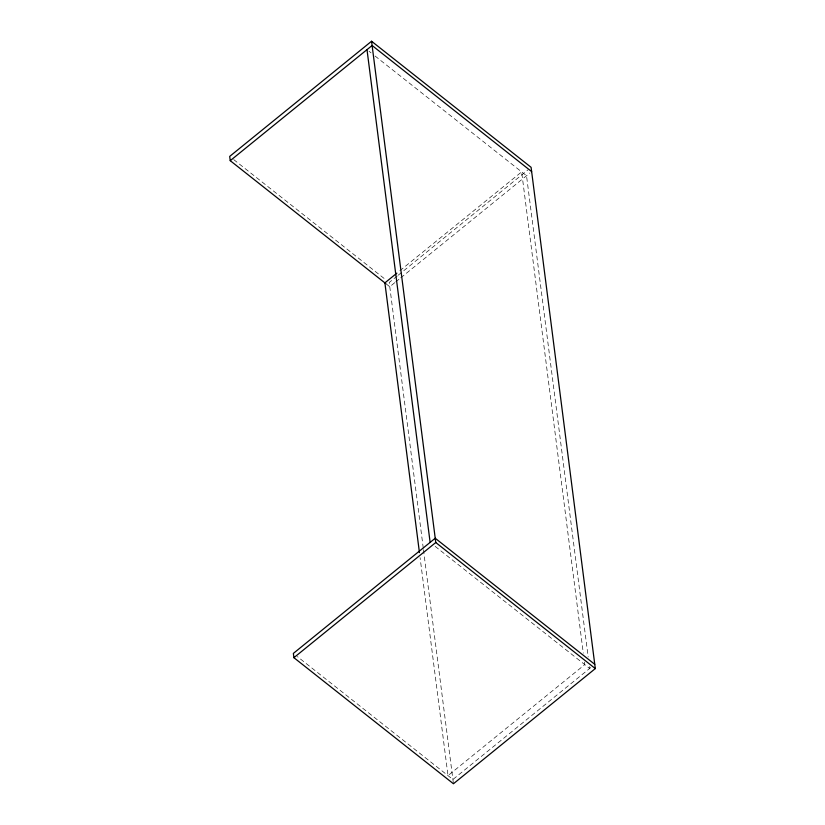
<?xml version="1.0" encoding="UTF-8"?>
<svg xmlns="http://www.w3.org/2000/svg" width="825" height="825" viewBox="0 0 825 825"><rect width="100%" height="100%" fill="white"/><g stroke="black" fill="none" stroke-linecap="round" stroke-linejoin="round"><path stroke-width="0.62" stroke-dasharray="4.12 3.09" d="M399.867 270.734L521.647 171.868L583.296 653.132M397.217 275.993L389.225 282.48L423.297 548.439M398.217 275.189L528.093 169.754M394.773 282.686L389.771 286.749L384.893 282.882M395.763 281.882L399.764 278.633M400.754 277.829L529.939 172.972M590.762 667.569L452.894 779.491L297.402 656.607M369.022 51.253L371.033 52.852M375.076 56.038L526.525 175.735L588.184 656.989M233.733 159.607L385.192 279.293M435.167 546.387L589.648 668.477L589.328 665.919M584.44 662.062L584.77 664.62L448.006 775.634L420.09 557.679M423.462 549.708L453.307 782.688"/><path stroke-width="1.24" d="M594.763 664.331L435.229 538.251L293.36 653.41L293.906 657.68L453.441 783.75L595.31 668.59L531.094 167.32L371.559 41.25L229.69 156.41L230.237 160.669L385.729 283.552M230.237 160.669L372.106 45.509L531.64 171.59M396.866 273.157L384.893 282.882L419.44 552.564M293.906 657.68L435.775 542.52L371.559 41.25M435.775 542.52L595.31 668.59M367.001 49.655L430.124 542.396"/></g></svg>
